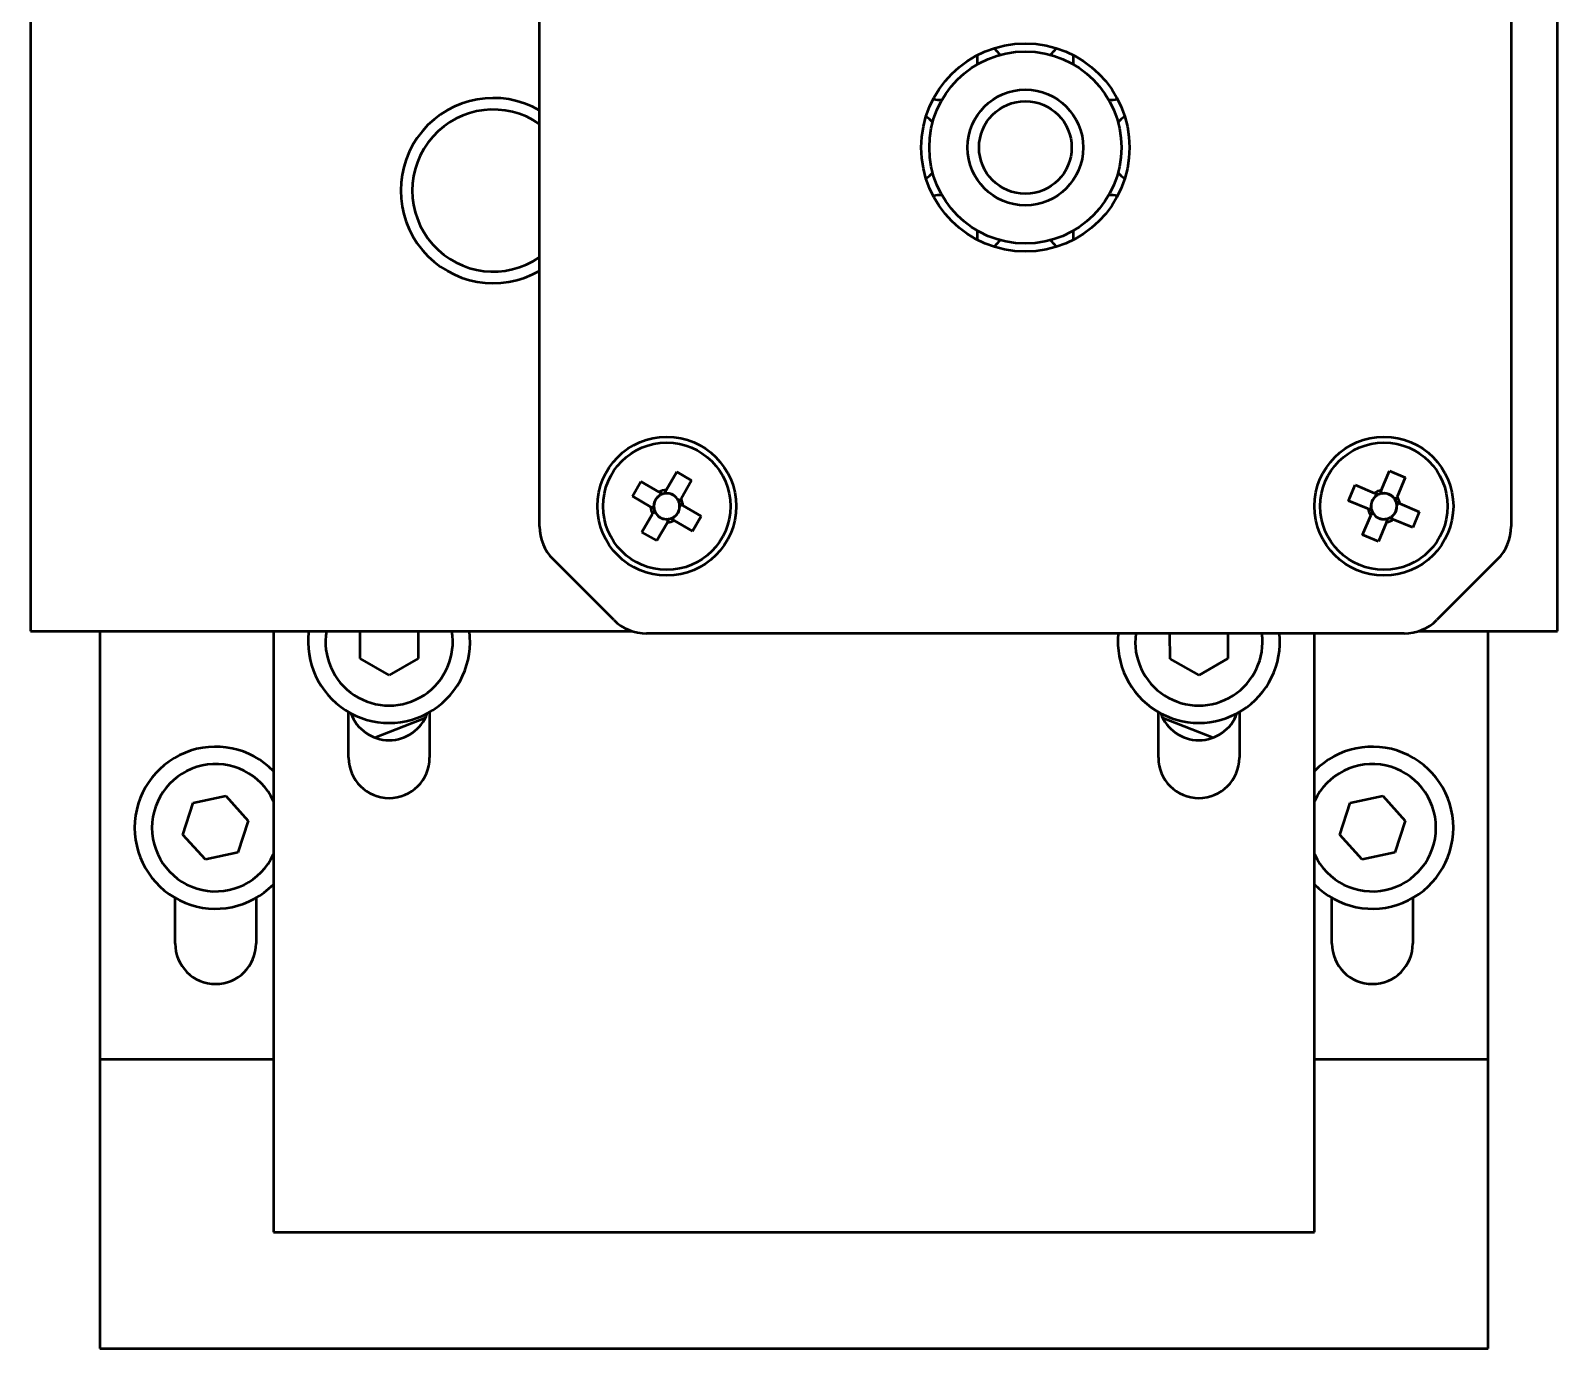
# Model space of a CAD drawing. Header units: millimetres. Extents: x -1328 to 2520, y -765 to 1782.
# Drawn here: x 591.3 to 657.3, y 481.6 to 538.6 of the extents above; entities that cross this region are included whole.
import ezdxf

# ---------------------------------------------------------------- set-up
doc = ezdxf.new("R2010")
doc.units = ezdxf.units.MM
doc.header["$LTSCALE"] = 6
doc.layers.add('Visible (ISO)', color=7, linetype='Continuous', lineweight=50)

msp = doc.modelspace()

# ---------------------------------------------------------------- linework, layer by layer
at = {"layer": 'Visible (ISO)'}
for p, q in [((591.28, 567.14), (591.28, 512.64)), ((657.28, 512.64), (657.28, 567.14)), ((613.28, 517.16), (613.28, 549.903)), ((655.28, 549.903), (655.28, 517.16)), ((618.755, 518.728), (619.21, 519.516)), ((619.21, 519.516), (619.851, 519.146)), ((649.666, 518.719), (650.017, 519.558)), ((650.017, 519.558), (650.7, 519.273)), ((617.296, 518.461), (617.666, 519.102)), ((617.666, 519.102), (618.454, 518.647)), ((619.851, 519.146), (619.396, 518.358)), ((648.254, 518.269), (648.539, 518.952)), ((648.539, 518.952), (649.378, 518.601)), ((650.7, 519.273), (650.349, 518.434)), ((618.084, 518.006), (617.296, 518.461)), ((618.473, 518.495), (618.534, 518.601)), ((618.709, 518.648), (618.815, 518.587)), ((619.244, 518.339), (619.35, 518.278)), ((619.396, 518.103), (619.335, 517.997)), ((649.093, 517.918), (648.254, 518.269)), ((649.416, 518.452), (649.464, 518.565)), ((649.631, 518.634), (649.744, 518.587)), ((650.201, 518.396), (650.314, 518.348)), ((650.382, 518.181), (650.335, 518.068)), ((650.467, 518.146), (651.307, 517.795)), ((617.71, 516.918), (618.165, 517.706)), ((618.164, 517.96), (618.225, 518.066)), ((618.317, 517.724), (618.211, 517.786)), ((618.852, 517.416), (618.746, 517.477)), ((619.088, 517.568), (619.026, 517.462)), ((619.476, 518.057), (620.264, 517.602)), ((620.264, 517.602), (619.894, 516.961)), ((648.86, 516.79), (649.211, 517.63)), ((649.178, 517.882), (649.225, 517.995)), ((649.36, 517.668), (649.247, 517.715)), ((649.93, 517.43), (649.817, 517.477)), ((650.144, 517.611), (650.097, 517.498)), ((651.022, 517.112), (650.182, 517.463)), ((651.307, 517.795), (651.022, 517.112)), ((618.351, 516.548), (617.71, 516.918)), ((618.806, 517.336), (618.351, 516.548)), ((619.894, 516.961), (619.106, 517.416)), ((649.543, 516.505), (648.86, 516.79)), ((649.894, 517.345), (649.543, 516.505)), ((616.494, 513.118), (613.866, 515.746)), ((654.694, 515.746), (652.066, 513.118)), ((591.28, 512.64), (617.259, 512.64)), ((594.28, 512.64), (594.28, 494.14)), ((601.78, 512.64), (601.78, 486.671)), ((605.528, 511.453), (605.531, 512.64)), ((608.031, 512.64), (608.028, 511.446)), ((650.652, 512.532), (617.909, 512.532)), ((640.536, 511.44), (640.528, 512.532)), ((643.028, 512.532), (643.036, 511.459)), ((646.78, 486.671), (646.78, 512.532)), ((651.302, 512.64), (657.28, 512.64)), ((654.28, 494.14), (654.28, 512.64)), ((606.777, 510.728), (605.528, 511.453)), ((608.028, 511.446), (606.777, 510.728)), ((641.791, 510.728), (640.536, 511.44)), ((643.036, 511.459), (641.791, 510.728)), ((605.03, 507.171), (605.03, 509.14)), ((606.155, 508.037), (608.342, 508.882)), ((608.53, 509.14), (608.53, 507.171)), ((640.03, 507.171), (640.03, 509.14)), ((640.219, 508.882), (642.405, 508.037)), ((643.53, 509.14), (643.53, 507.171)), ((597.869, 503.839), (598.313, 505.212)), ((598.313, 505.212), (599.725, 505.514)), ((599.725, 505.514), (600.692, 504.442)), ((647.869, 503.839), (648.313, 505.212)), ((648.313, 505.212), (649.725, 505.514)), ((649.725, 505.514), (650.692, 504.442)), ((600.692, 504.442), (600.247, 503.069)), ((650.692, 504.442), (650.247, 503.069)), ((598.836, 502.767), (597.869, 503.839)), ((648.836, 502.767), (647.869, 503.839)), ((600.247, 503.069), (598.836, 502.767)), ((650.247, 503.069), (648.836, 502.767)), ((597.53, 499.14), (597.53, 501.109)), ((601.03, 501.109), (601.03, 499.14)), ((647.53, 499.14), (647.53, 501.109)), ((651.03, 501.109), (651.03, 499.14)), ((594.28, 494.14), (601.78, 494.14)), ((594.28, 494.14), (594.28, 481.64)), ((646.78, 494.14), (654.28, 494.14)), ((654.28, 481.64), (654.28, 494.14)), ((601.78, 486.671), (646.78, 486.671)), ((594.28, 481.64), (654.28, 481.64))]:
    msp.add_line(p, q, dxfattribs=at)
for centre, radius in [((634.28, 533.532), 4.5), ((634.28, 533.532), 4.15), ((634.28, 533.532), 2.5), ((634.28, 533.532), 2), ((618.78, 518.032), 3), ((618.78, 518.032), 2.75), ((649.78, 518.032), 3), ((649.78, 518.032), 2.75)]:
    msp.add_circle(centre, radius, dxfattribs=at)
for centre, radius, start, end in [((630.568, 537.244), 1.65, 356.0647, 9.60424), ((634.28, 538.782), 1.65, 215.39576, 228.9353), ((634.28, 538.782), 1.65, 311.0647, 324.60424), ((637.993, 537.244), 1.65, 170.39576, 183.9353), ((611.28, 531.671), 4, 60, 300), ((630.568, 537.244), 1.65, 260.39576, 273.9353), ((637.993, 537.244), 1.65, 266.0647, 279.60424), ((611.28, 531.671), 3.5, 55.1501, 304.8499), ((629.03, 533.532), 1.65, 41.0647, 54.60424), ((639.53, 533.532), 1.65, 125.39576, 138.9353), ((629.03, 533.532), 1.65, 305.39576, 318.9353), ((639.53, 533.532), 1.65, 221.0647, 234.60424), ((630.568, 529.819), 1.65, 86.0647, 99.60425), ((637.993, 529.819), 1.65, 80.39575, 93.9353), ((630.568, 529.819), 1.65, 350.39575, 3.9353), ((634.28, 528.282), 1.65, 131.0647, 144.60425), ((634.28, 528.282), 1.65, 35.39575, 48.9353), ((637.993, 529.819), 1.65, 176.0647, 189.60425), ((618.78, 518.032), 0.556, 123.56563, 176.44188), ((618.78, 518.032), 0.697, 92.08946, 117.91805), ((618.78, 518.032), 0.556, 108.28555, 123.56563), ((618.78, 518.032), 0.556, 101.72196, 108.28555), ((618.78, 518.032), 0.556, 86.44188, 101.72196), ((618.78, 518.032), 0.556, 33.56563, 86.44188), ((618.78, 518.032), 0.556, 18.28555, 33.56563), ((618.78, 518.032), 0.556, 11.72196, 18.28555), ((618.78, 518.032), 0.556, 356.44188, 11.72196), ((618.78, 518.032), 0.697, 2.08946, 27.91805), ((649.78, 518.032), 0.556, 130.88108, 183.75733), ((649.78, 518.032), 0.697, 99.40492, 125.2335), ((649.78, 518.032), 0.556, 115.601, 130.88108), ((649.78, 518.032), 0.556, 109.03742, 115.601), ((649.78, 518.032), 0.556, 93.75733, 109.03742), ((649.78, 518.032), 0.556, 40.88108, 93.75733), ((649.78, 518.032), 0.556, 25.601, 40.88108), ((649.78, 518.032), 0.556, 19.03742, 25.601), ((649.78, 518.032), 0.556, 3.75733, 19.03742), ((649.78, 518.032), 0.697, 9.40492, 35.2335), ((618.78, 518.032), 0.697, 182.08946, 207.91805), ((618.78, 518.032), 0.556, 176.44188, 191.72196), ((618.78, 518.032), 0.556, 191.72196, 198.28555), ((618.78, 518.032), 0.556, 198.28555, 213.56563), ((618.78, 518.032), 0.556, 213.56563, 266.44188), ((618.78, 518.032), 0.556, 266.44188, 281.72196), ((618.78, 518.032), 0.556, 281.72196, 288.28555), ((618.78, 518.032), 0.556, 288.28555, 303.56563), ((618.78, 518.032), 0.556, 303.56563, 356.44188), ((649.78, 518.032), 0.697, 189.40492, 215.2335), ((649.78, 518.032), 0.556, 183.75733, 199.03742), ((649.78, 518.032), 0.556, 199.03742, 205.601), ((649.78, 518.032), 0.556, 205.601, 220.88108), ((649.78, 518.032), 0.556, 220.88108, 273.75733), ((649.78, 518.032), 0.556, 273.75733, 289.03742), ((649.78, 518.032), 0.697, 279.40492, 305.2335), ((649.78, 518.032), 0.556, 289.03742, 295.601), ((649.78, 518.032), 0.556, 295.601, 310.88108), ((649.78, 518.032), 0.556, 310.88108, 3.75733), ((615.28, 517.16), 2, 180, 225), ((618.78, 518.032), 0.697, 272.08946, 297.91805), ((653.28, 517.16), 2, 315, 0), ((617.909, 514.532), 2, 225, 270), ((650.652, 514.532), 2, 270, 315), ((606.78, 512.171), 3.5, 172.29763, 7.70237), ((606.78, 512.171), 2.75, 170.17845, 9.82155), ((641.78, 512.171), 3.5, 174.08857, 5.91143), ((641.78, 512.171), 2.75, 172.46803, 7.53197), ((606.78, 509.671), 1.75, 199.61598, 340.38402), ((641.78, 509.671), 1.75, 199.61598, 340.38402), ((599.28, 504.14), 3.5, 44.41531, 315.58469), ((649.28, 504.14), 3.5, 224.41531, 135.58469), ((599.28, 504.14), 2.75, 24.61998, 335.38002), ((606.78, 507.171), 1.75, 180, 0), ((641.78, 507.171), 1.75, 180, 0), ((649.28, 504.14), 2.75, 204.61998, 155.38002), ((599.28, 499.14), 1.75, 180, 0), ((649.28, 499.14), 1.75, 180, 0)]:
    msp.add_arc(centre, radius, start, end, dxfattribs=at)
for centre, major_axis in [((618.72, 518.067), (-0.43, 0.248)), ((618.815, 518.092), (0.248, 0.43)), ((649.716, 518.059), (-0.458, 0.191)), ((649.807, 518.096), (0.191, 0.458)), ((618.745, 517.972), (-0.248, -0.43)), ((618.84, 517.997), (0.43, -0.248)), ((649.753, 517.968), (-0.191, -0.458)), ((649.844, 518.005), (0.458, -0.191))]:
    msp.add_ellipse(centre, major_axis=major_axis, ratio=0.990116, start_param=5.754797, end_param=6.811574, dxfattribs=at)
for points, weights in [([(618.606, 518.56), (618.538, 518.599), (618.454, 518.647)], [1.01895265764, 1.02613455495, 1.01316227808]), ([(618.755, 518.728), (618.706, 518.643), (618.667, 518.576)], [1.01316227807, 1.02613455495, 1.01895265763]), ([(619.308, 518.206), (619.347, 518.274), (619.396, 518.358)], [1.01895265763, 1.02613455495, 1.01316227807]), ([(619.476, 518.057), (619.392, 518.106), (619.325, 518.145)], [1.01316227808, 1.02613455496, 1.01895265766]), ([(649.54, 518.533), (649.468, 518.563), (649.378, 518.601)], [1.01895266106, 1.02613455887, 1.01316227979]), ([(649.666, 518.719), (649.629, 518.629), (649.599, 518.557)], [1.01316227981, 1.02613455889, 1.01895266108]), ([(650.282, 518.272), (650.312, 518.344), (650.349, 518.434)], [1.01895266106, 1.02613455886, 1.01316227978]), ([(650.467, 518.146), (650.378, 518.183), (650.306, 518.213)], [1.01316227981, 1.02613455889, 1.01895266108]), ([(618.084, 518.006), (618.169, 517.958), (618.236, 517.919)], [1.01316227808, 1.02613455496, 1.01895265765]), ([(618.252, 517.857), (618.213, 517.79), (618.165, 517.706)], [1.01895265763, 1.02613455495, 1.01316227807]), ([(618.806, 517.336), (618.854, 517.42), (618.893, 517.487)], [1.01316227807, 1.02613455495, 1.01895265763]), ([(618.955, 517.504), (619.022, 517.465), (619.106, 517.416)], [1.01895265764, 1.02613455495, 1.01316227808]), ([(649.093, 517.918), (649.183, 517.88), (649.255, 517.85)], [1.01316227981, 1.02613455889, 1.01895266108]), ([(649.279, 517.791), (649.249, 517.72), (649.211, 517.63)], [1.01895266106, 1.02613455886, 1.01316227978]), ([(649.894, 517.345), (649.932, 517.434), (649.962, 517.506)], [1.01316227981, 1.02613455889, 1.01895266108]), ([(650.021, 517.53), (650.092, 517.5), (650.182, 517.463)], [1.01895266106, 1.02613455887, 1.01316227979])]:
    msp.add_rational_spline(points, weights, degree=2, dxfattribs=at)

doc.saveas('drawing.dxf')
